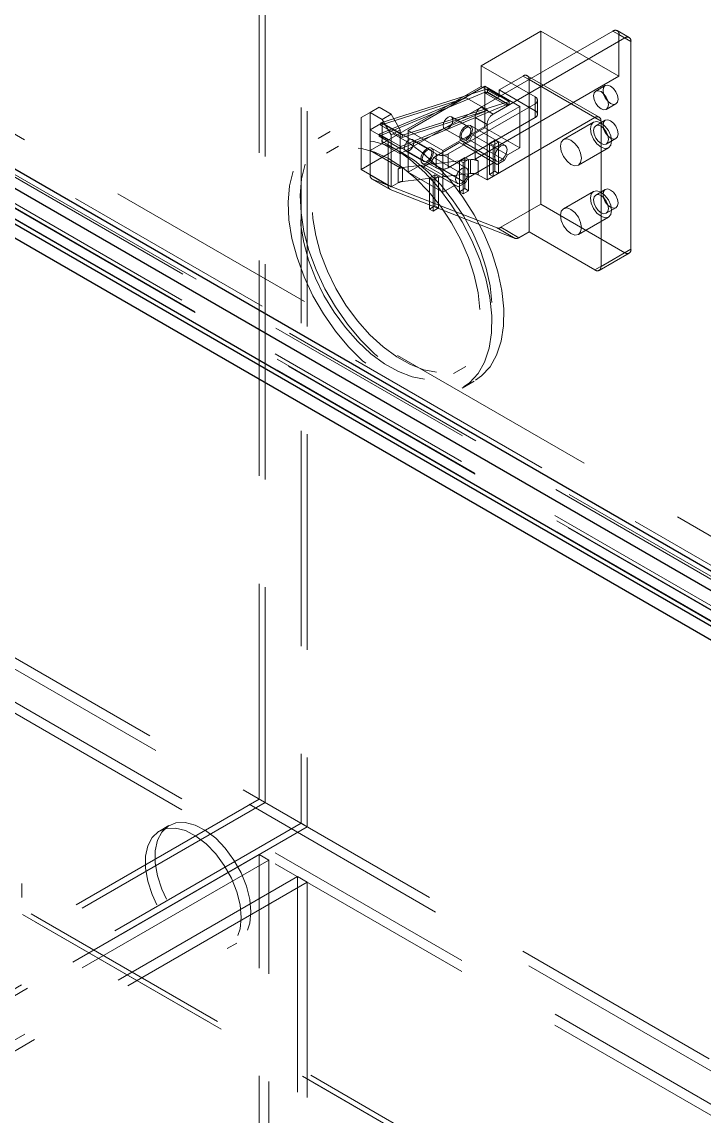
# Model space of a CAD drawing. Header units: millimetres. Extents: x 108 to 5832, y 144 to 4056.
# Drawn here: x 4700.3 to 4780.8, y 2851.5 to 2980.5 of the extents above; entities that cross this region are included whole.
import ezdxf

# ---------------------------------------------------------------- set-up
doc = ezdxf.new("R2010")
doc.units = ezdxf.units.MM
doc.header["$LTSCALE"] = 20
doc.linetypes.add('HIDDEN', pattern=[1.905, 1.27, -0.635])

msp = doc.modelspace()

# ---------------------------------------------------------------- linework, layer by layer
at = {"color": 1, "linetype": 'HIDDEN', "lineweight": 18}
for p, q in [((5316.36, 2519.71), (4135.49, 3201.41)), ((5317.36, 2519.81), (4136.49, 3201.51)), ((5317.77, 2518.89), (4136.91, 3200.59)), ((5214.25, 2665.06), (4302.79, 3191.24)), ((4302.93, 3191.48), (5214.4, 2665.31)), ((4302.79, 3187.65), (5214.25, 2661.47)), ((4302.83, 3187.56), (5214.3, 2661.38)), ((5214.4, 2661.39), (4302.93, 3187.57)), ((5214.4, 2660.08), (4302.23, 3186.67)), ((4363.46, 3099.54), (5280.16, 2570.34)), ((4364.17, 3097.82), (5280.16, 2569.03)), ((5280.16, 2563.81), (4363.46, 3093)), ((5280.16, 2565.11), (4364.17, 3093.9)), ((4728.33, 2888.9), (4728.33, 3011.38)), ((4729.04, 2888.49), (4729.04, 3010.98)), ((4733.28, 3008.53), (4733.28, 2886.05)), ((4733.99, 3008.12), (4733.99, 2885.64)), ((4678.66, 2979.32), (4851.19, 2879.72)), ((4761.56, 2979.46), (4754.49, 2975.38)), ((4770.05, 2979.46), (4754.49, 2970.48)), ((4761.56, 2979.46), (4770.76, 2974.15)), ((4761.56, 2979.46), (4761.56, 2959.05)), ((4771.46, 2978.65), (4770.05, 2979.46)), ((4771.96, 2978.69), (4770.55, 2979.51)), ((4673.68, 2978.77), (4849.1, 2877.5)), ((4755.91, 2969.66), (4771.46, 2978.65)), ((4770.76, 2979.05), (4772.17, 2978.24)), ((4770.76, 2974.15), (4770.76, 2979.05)), ((4772.17, 2978.24), (4772.17, 2953.74)), ((4760.86, 2971.7), (4754.49, 2975.38)), ((4754.49, 2972.93), (4754.49, 2975.38)), ((4770.76, 2974.15), (4753.79, 2964.36)), ((4759.44, 2974.15), (4756.61, 2972.52)), ((4759.44, 2974.15), (4767.93, 2969.26)), ((4768.43, 2969.3), (4759.94, 2974.2)), ((4754.49, 2972.93), (4742.83, 2966.19)), ((4745.9, 2967.72), (4754.95, 2972.95)), ((4756.61, 2971.7), (4754.49, 2972.93)), ((4754.95, 2972.95), (4759.05, 2970.58)), ((4754.95, 2972.95), (4754.95, 2968.05)), ((4760.15, 2955.78), (4760.15, 2973.75)), ((4768.64, 2968.85), (4760.15, 2973.75)), ((4769.14, 2973.03), (4768.01, 2972.38)), ((4755.06, 2972.31), (4742.46, 2967.05)), ((4742.49, 2967.31), (4752.75, 2971.59)), ((4752.75, 2971.59), (4742.64, 2968.38)), ((4742.68, 2968.64), (4755.27, 2972.64)), ((4756.61, 2971.7), (4744.95, 2964.97)), ((4755.3, 2970.12), (4752.75, 2971.59)), ((4755.06, 2972.11), (4755.06, 2972.31)), ((4755.06, 2972.31), (4757.6, 2970.84)), ((4755.27, 2972.24), (4755.06, 2972.11)), ((4755.06, 2972.11), (4757.6, 2970.64)), ((4755.27, 2972.64), (4757.82, 2971.17)), ((4755.27, 2972.64), (4755.27, 2972.24)), ((4755.27, 2972.24), (4757.82, 2970.77)), ((4756.61, 2971.7), (4756.61, 2972.52)), ((4760.86, 2970.07), (4756.61, 2972.52)), ((4760.86, 2970.07), (4760.86, 2971.7)), ((4851.19, 2871.55), (4678.66, 2971.16)), ((4742.47, 2970.48), (4741.41, 2969.87)), ((4741.41, 2969.87), (4742.47, 2970.48)), ((4743.89, 2969.66), (4742.47, 2970.48)), ((4757.6, 2970.84), (4745.01, 2965.58)), ((4745.04, 2965.84), (4755.3, 2970.12)), ((4755.3, 2970.12), (4745.18, 2966.91)), ((4745.23, 2967.17), (4757.82, 2971.17)), ((4750, 2965.36), (4759.05, 2970.58)), ((4750.6, 2964.97), (4760.86, 2970.89)), ((4754.49, 2970.48), (4755.91, 2969.66)), ((4757.6, 2970.64), (4757.6, 2970.84)), ((4757.82, 2970.77), (4757.6, 2970.64)), ((4757.82, 2971.17), (4757.82, 2970.77)), ((4759.05, 2970.58), (4759.05, 2965.68)), ((4760.86, 2970.89), (4760.86, 2969.26)), ((4761.15, 2969.66), (4761.15, 2971.3)), ((4769.26, 2970.21), (4770.39, 2970.87)), ((4741.41, 2969.87), (4740.35, 2969.26)), ((4740.35, 2969.26), (4741.41, 2969.87)), ((4740.35, 2969.26), (4740.35, 2963.13)), ((4741.41, 2969.87), (4742.83, 2969.05)), ((4741.41, 2969.87), (4741.41, 2965.38)), ((4742.83, 2969.05), (4743.89, 2969.66)), ((4743.89, 2967.22), (4742.83, 2969.05)), ((4743.89, 2969.66), (4744.95, 2967.83)), ((4750.6, 2963.34), (4760.86, 2969.26)), ((4753.13, 2968.11), (4751, 2969.34)), ((4755.2, 2968.44), (4753.79, 2969.26)), ((4753.79, 2964.36), (4753.79, 2969.26)), ((4767.93, 2969.26), (4755.2, 2961.91)), ((4769.14, 2968.95), (4768.01, 2968.3)), ((4768.64, 2951.7), (4768.64, 2968.85)), ((4736.68, 2967.62), (4735.27, 2966.8)), ((4742.83, 2968.64), (4741.41, 2967.83)), ((4743.53, 2966.6), (4741.41, 2967.83)), ((4742.64, 2968.38), (4742.68, 2968.64)), ((4742.64, 2968.38), (4745.18, 2966.91)), ((4742.68, 2968.64), (4745.23, 2967.17)), ((4742.83, 2968.64), (4749.19, 2964.97)), ((4742.83, 2966.19), (4742.83, 2968.64)), ((4744.95, 2967.83), (4743.89, 2967.22)), ((4744.95, 2967.83), (4744.95, 2963.34)), ((4745.9, 2962.83), (4745.9, 2967.72)), ((4745.9, 2967.72), (4750, 2965.36)), ((4750.2, 2967.95), (4752.33, 2966.73)), ((4757.35, 2965.96), (4753.25, 2968.33)), ((4754.95, 2968.05), (4753.5, 2967.21)), ((4754.95, 2968.05), (4759.05, 2965.68)), ((4755.2, 2961.91), (4755.2, 2968.44)), ((4767.76, 2968.73), (4764.22, 2966.69)), ((4741.41, 2965.38), (4743.53, 2966.6)), ((4742.46, 2967.05), (4742.49, 2967.31)), ((4742.46, 2967.05), (4745.01, 2965.58)), ((4742.49, 2967.31), (4745.04, 2965.84)), ((4743.53, 2966.6), (4743.53, 2964.97)), ((4743.89, 2967.22), (4743.89, 2961.09)), ((4745.18, 2966.91), (4745.23, 2967.17)), ((4748.53, 2965.46), (4746.41, 2966.68)), ((4751.95, 2966.32), (4748.91, 2964.56)), ((4756.05, 2963.95), (4751.95, 2966.32)), ((4752.3, 2966.11), (4751.95, 2966.32)), ((4752.2, 2966.51), (4756.3, 2964.14)), ((4753.15, 2966.6), (4752.3, 2966.11)), ((4753.5, 2967.21), (4753.15, 2966.6)), ((4757.25, 2964.23), (4753.15, 2966.6)), ((4757.6, 2964.85), (4753.5, 2967.21)), ((4755.48, 2966.23), (4756.12, 2966.6)), ((4755.48, 2962.56), (4755.48, 2966.23)), ((4755.48, 2966.23), (4755.91, 2965.99)), ((4755.91, 2965.99), (4756.54, 2966.36)), ((4756.12, 2966.6), (4756.12, 2962.93)), ((4756.12, 2966.6), (4756.54, 2966.36)), ((4756.54, 2966.36), (4756.54, 2962.68)), ((4769.26, 2966.13), (4770.39, 2966.78)), ((4737.68, 2965.88), (4736.27, 2965.07)), ((4743.53, 2964.97), (4740.35, 2963.13)), ((4744.95, 2963.34), (4741.41, 2965.38)), ((4741.41, 2965.38), (4741.41, 2962.49)), ((4742.83, 2966.19), (4744.95, 2964.97)), ((4744.95, 2965.79), (4743.53, 2964.97)), ((4743.53, 2961.27), (4743.53, 2964.97)), ((4744.95, 2965.79), (4749.19, 2963.34)), ((4745.01, 2965.58), (4745.04, 2965.84)), ((4745.61, 2965.3), (4747.73, 2964.07)), ((4752.76, 2963.31), (4748.65, 2965.67)), ((4749.19, 2964.97), (4749.19, 2963.34)), ((4750, 2960.46), (4750, 2965.36)), ((4750.6, 2963.34), (4750.6, 2964.97)), ((4756.4, 2963.74), (4752.3, 2966.11)), ((4755.91, 2962.31), (4755.91, 2965.99)), ((4759.05, 2965.68), (4757.6, 2964.85)), ((4765.97, 2963.66), (4769.51, 2965.7)), ((4745.24, 2963.37), (4753.26, 2964.3)), ((4747.35, 2963.66), (4745.9, 2962.83)), ((4751.45, 2961.29), (4747.35, 2963.66)), ((4747.7, 2963.46), (4747.35, 2963.66)), ((4747.6, 2963.86), (4751.71, 2961.49)), ((4748.55, 2963.95), (4747.7, 2963.46)), ((4748.91, 2964.56), (4748.55, 2963.95)), ((4752.65, 2961.58), (4748.55, 2963.95)), ((4753.01, 2962.19), (4748.91, 2964.56)), ((4751.95, 2964.19), (4752.58, 2964.56)), ((4751.95, 2960.52), (4751.95, 2964.19)), ((4751.95, 2964.19), (4752.37, 2963.95)), ((4752.37, 2963.95), (4753.01, 2964.32)), ((4752.37, 2960.27), (4752.37, 2963.95)), ((4752.58, 2964.56), (4752.58, 2960.89)), ((4752.58, 2964.56), (4753.01, 2964.32)), ((4753.01, 2964.32), (4753.01, 2960.64)), ((4756.05, 2963.95), (4753.01, 2962.19)), ((4753.26, 2962.66), (4753.26, 2964.3)), ((4753.79, 2964.36), (4754.16, 2964.14)), ((4754.16, 2964.14), (4754.16, 2962.51)), ((4756.4, 2963.74), (4756.05, 2963.95)), ((4757.25, 2964.23), (4756.4, 2963.74)), ((4757.6, 2964.85), (4757.25, 2964.23)), ((4740.35, 2963.13), (4743.89, 2961.09)), ((4741.41, 2962.49), (4743.53, 2961.27)), ((4744.73, 2963.21), (4744.95, 2963.34)), ((4744.73, 2961.58), (4744.73, 2963.21)), ((4745.24, 2963.37), (4745.24, 2961.74)), ((4753.26, 2962.66), (4745.24, 2961.74)), ((4745.9, 2962.83), (4750, 2960.46)), ((4751.81, 2961.09), (4747.7, 2963.46)), ((4748.41, 2962.15), (4749.05, 2962.52)), ((4749.05, 2962.52), (4749.05, 2958.84)), ((4749.05, 2962.52), (4749.47, 2962.27)), ((4755.2, 2961.91), (4754.16, 2962.51)), ((4756.12, 2962.93), (4755.48, 2962.56)), ((4755.48, 2962.56), (4755.91, 2962.31)), ((4756.54, 2962.68), (4755.91, 2962.31)), ((4756.12, 2962.93), (4756.54, 2962.68)), ((4741.62, 2962.03), (4743.74, 2960.81)), ((4743.79, 2960.79), (4741.66, 2962.01)), ((4756.38, 2956.25), (4741.66, 2962.01)), ((4744.73, 2961.58), (4743.89, 2961.09)), ((4748.41, 2958.48), (4748.41, 2962.15)), ((4748.41, 2962.15), (4748.84, 2961.91)), ((4748.84, 2961.91), (4749.47, 2962.27)), ((4748.84, 2958.23), (4748.84, 2961.91)), ((4749.47, 2962.27), (4749.47, 2958.6)), ((4751.45, 2961.29), (4750, 2960.46)), ((4751.81, 2961.09), (4751.45, 2961.29)), ((4752.65, 2961.58), (4751.81, 2961.09)), ((4753.01, 2962.19), (4752.65, 2961.58)), ((4758.5, 2955.02), (4743.79, 2960.79)), ((4752.58, 2960.89), (4751.95, 2960.52)), ((4751.95, 2960.52), (4752.37, 2960.27)), ((4753.01, 2960.64), (4752.37, 2960.27)), ((4752.58, 2960.89), (4753.01, 2960.64)), ((4767.76, 2960.56), (4764.22, 2958.52)), ((4769.14, 2960.78), (4768.01, 2960.13)), ((4749.05, 2958.84), (4748.41, 2958.48)), ((4749.47, 2958.6), (4748.84, 2958.23)), ((4749.05, 2958.84), (4749.47, 2958.6)), ((4761.56, 2959.05), (4756.84, 2956.32)), ((4761.56, 2959.05), (4771.46, 2953.33)), ((4769.26, 2957.97), (4770.39, 2958.62)), ((4748.41, 2958.48), (4748.84, 2958.23)), ((4765.97, 2955.49), (4769.51, 2957.53)), ((4756.38, 2956.25), (4758.5, 2955.02)), ((4758.96, 2955.09), (4756.84, 2956.32)), ((4758.96, 2955.09), (4760.15, 2955.78)), ((4760.15, 2955.78), (4767.93, 2951.29)), ((4771.46, 2953.33), (4767.93, 2951.29)), ((4768.64, 2951.7), (4772.17, 2953.74)), ((4768.43, 2951.24), (4771.96, 2953.28)), ((4751.26, 2939.09), (4752.68, 2939.9)), ((4752.26, 2937.35), (4753.68, 2938.17)), ((4673.74, 2857.39), (4728.33, 2888.9)), ((4728.33, 2888.9), (4729.04, 2888.49)), ((4674.45, 2856.98), (4729.04, 2888.49)), ((4733.28, 2886.05), (4678.69, 2854.53)), ((4733.99, 2885.64), (4679.4, 2854.12)), ((4717.68, 2885.79), (4716.55, 2885.13)), ((4733.99, 2885.64), (4733.28, 2886.05)), ((4728.33, 2882.37), (4674.17, 2851.1)), ((4728.33, 2882.37), (4729.46, 2881.72)), ((4728.33, 2754.66), (4728.33, 2882.37)), ((4729.46, 2881.72), (4675.3, 2850.45)), ((4729.46, 2754.01), (4729.46, 2881.72)), ((4678.69, 2848.49), (4732.86, 2879.76)), ((4679.82, 2847.84), (4733.99, 2879.11)), ((4700.35, 2877.31), (4700.35, 2878.94)), ((4733.99, 2879.11), (4732.86, 2879.76)), ((4732.86, 2879.76), (4732.86, 2752.05)), ((4733.99, 2879.11), (4733.99, 2751.4)), ((4724.55, 2871.28), (4725.68, 2871.93))]:
    msp.add_line(p, q, dxfattribs=at)
at = {"color": 7, "linetype": 'Continuous', "lineweight": 25}
for p, q in [((4300.95, 3190.99), (5213.12, 2664.41)), ((4300.95, 3187.4), (5213.12, 2660.82)), ((4301.33, 3186.58), (5213.5, 2659.99)), ((4675.12, 2977.28), (4847.65, 2877.68)), ((4847.65, 2869.51), (4675.12, 2969.11))]:
    msp.add_line(p, q, dxfattribs=at)
at = {"color": 1, "linetype": 'HIDDEN', "lineweight": 18, "flags": 128}
for points in [[(4770.65, 2971.44), (4770.58, 2971.87), (4770.39, 2972.31), (4770.1, 2972.7), (4769.77, 2972.97), (4769.43, 2973.09), (4769.14, 2973.03), (4768.95, 2972.81), (4768.88, 2972.46), (4768.95, 2972.03), (4769.14, 2971.59), (4769.43, 2971.2), (4769.77, 2970.93), (4770.1, 2970.81), (4770.39, 2970.87), (4770.58, 2971.09), (4770.65, 2971.44)], [(4769.52, 2970.79), (4769.45, 2971.22), (4769.26, 2971.66), (4768.97, 2972.04), (4768.64, 2972.32), (4768.3, 2972.43), (4768.01, 2972.38), (4767.82, 2972.16), (4767.75, 2971.81), (4767.82, 2971.38), (4768.01, 2970.93), (4768.3, 2970.55), (4768.64, 2970.28), (4768.97, 2970.16), (4769.26, 2970.21), (4769.45, 2970.43), (4769.52, 2970.79)], [(4750.04, 2968.32), (4750.08, 2968.59), (4750.2, 2968.87), (4750.39, 2969.12), (4750.6, 2969.3), (4750.82, 2969.37), (4751, 2969.34), (4751.13, 2969.19), (4751.17, 2968.97), (4751.13, 2968.69), (4751, 2968.41), (4750.82, 2968.16), (4750.6, 2967.99), (4750.39, 2967.91), (4750.2, 2967.95), (4750.08, 2968.09), (4750.04, 2968.32)], [(4769.87, 2966.5), (4769.78, 2967.1), (4769.51, 2967.72), (4769.11, 2968.26), (4768.64, 2968.64), (4768.16, 2968.81), (4767.76, 2968.73), (4767.49, 2968.42), (4767.4, 2967.93), (4767.49, 2967.33), (4767.76, 2966.71), (4768.16, 2966.17), (4768.64, 2965.78), (4769.11, 2965.62), (4769.51, 2965.7), (4769.78, 2966.01), (4769.87, 2966.5)], [(4770.65, 2967.36), (4770.58, 2967.79), (4770.39, 2968.23), (4770.1, 2968.61), (4769.77, 2968.89), (4769.43, 2969), (4769.14, 2968.95), (4768.95, 2968.73), (4768.88, 2968.38), (4768.95, 2967.95), (4769.14, 2967.51), (4769.43, 2967.12), (4769.77, 2966.85), (4770.1, 2966.73), (4770.39, 2966.78), (4770.58, 2967), (4770.65, 2967.36)], [(4755.77, 2945.9), (4755.54, 2948.04), (4755.07, 2950.27), (4754.36, 2952.53), (4753.41, 2954.78), (4752.27, 2956.98), (4750.94, 2959.07), (4749.46, 2961.01), (4747.86, 2962.77), (4746.17, 2964.29), (4744.43, 2965.55), (4742.67, 2966.53), (4740.94, 2967.2), (4739.27, 2967.55), (4737.7, 2967.56), (4736.25, 2967.25), (4734.96, 2966.61), (4733.86, 2965.67), (4732.98, 2964.43), (4732.32, 2962.93), (4731.91, 2961.2), (4731.75, 2959.27), (4731.84, 2957.2), (4732.19, 2955.01), (4732.79, 2952.76), (4733.62, 2950.49), (4734.66, 2948.26), (4735.9, 2946.11), (4737.31, 2944.09), (4738.86, 2942.24), (4740.51, 2940.59), (4742.23, 2939.2), (4743.98, 2938.07), (4745.73, 2937.25), (4747.43, 2936.74), (4749.06, 2936.56), (4750.58, 2936.71), (4751.94, 2937.18), (4753.14, 2937.98), (4754.14, 2939.07), (4754.91, 2940.44), (4755.45, 2942.06), (4755.73, 2943.89), (4755.77, 2945.9)], [(4757.18, 2946.72), (4756.96, 2948.86), (4756.48, 2951.08), (4755.77, 2953.35), (4754.83, 2955.6), (4753.68, 2957.8), (4752.35, 2959.89), (4750.87, 2961.83), (4749.27, 2963.58), (4747.58, 2965.11), (4745.84, 2966.37), (4744.09, 2967.35), (4742.36, 2968.02), (4740.68, 2968.36), (4739.11, 2968.38), (4737.66, 2968.07), (4736.38, 2967.43), (4735.28, 2966.48), (4734.39, 2965.25), (4733.73, 2963.75), (4733.32, 2962.02), (4733.16, 2960.09), (4733.26, 2958.01), (4733.6, 2955.82), (4734.2, 2953.57), (4735.03, 2951.31), (4736.08, 2949.08), (4737.32, 2946.93), (4738.73, 2944.91), (4740.27, 2943.05), (4741.92, 2941.41), (4743.64, 2940.01), (4745.39, 2938.89), (4747.14, 2938.06), (4748.85, 2937.56), (4750.47, 2937.37), (4751.99, 2937.52), (4753.36, 2938), (4754.55, 2938.79), (4755.55, 2939.89), (4756.32, 2941.26), (4756.86, 2942.88), (4757.15, 2944.71), (4757.18, 2946.72)], [(4751.98, 2966.99), (4752.04, 2967.35), (4752.2, 2967.72), (4752.44, 2968.05), (4752.73, 2968.28), (4753.01, 2968.37), (4753.25, 2968.33), (4753.41, 2968.14), (4753.47, 2967.85), (4753.41, 2967.49), (4753.25, 2967.11), (4753.01, 2966.79), (4752.73, 2966.56), (4752.44, 2966.46), (4752.2, 2966.51), (4752.04, 2966.69), (4751.98, 2966.99)], [(4753.29, 2967.74), (4753.25, 2967.97), (4753.13, 2968.11), (4752.94, 2968.15), (4752.73, 2968.07), (4752.51, 2967.9), (4752.33, 2967.65), (4752.2, 2967.37), (4752.16, 2967.09), (4752.2, 2966.87), (4752.33, 2966.73), (4752.51, 2966.69), (4752.73, 2966.76), (4752.94, 2966.94), (4753.13, 2967.19), (4753.25, 2967.47), (4753.29, 2967.74)], [(4769.52, 2966.7), (4769.45, 2967.13), (4769.26, 2967.57), (4768.97, 2967.96), (4768.64, 2968.23), (4768.3, 2968.35), (4768.01, 2968.3), (4767.82, 2968.08), (4767.75, 2967.72), (4767.82, 2967.29), (4768.01, 2966.85), (4768.3, 2966.47), (4768.64, 2966.19), (4768.97, 2966.07), (4769.26, 2966.13), (4769.45, 2966.35), (4769.52, 2966.7)], [(4755.77, 2947.44), (4755.56, 2949.43), (4755.1, 2951.49), (4754.41, 2953.58), (4753.51, 2955.66), (4752.41, 2957.68), (4751.14, 2959.58), (4749.73, 2961.33), (4748.22, 2962.87), (4746.63, 2964.19), (4745.01, 2965.24), (4743.39, 2966), (4741.82, 2966.45), (4740.32, 2966.59), (4738.94, 2966.4), (4737.7, 2965.9), (4736.64, 2965.09), (4735.78, 2964), (4735.14, 2962.64), (4734.74, 2961.06), (4734.57, 2959.29), (4734.66, 2957.36), (4735, 2955.34), (4735.57, 2953.25), (4736.37, 2951.16), (4737.37, 2949.1), (4738.56, 2947.14), (4739.91, 2945.31), (4741.37, 2943.66), (4742.93, 2942.22), (4744.54, 2941.04), (4746.16, 2940.13), (4747.76, 2939.52), (4749.3, 2939.23), (4750.74, 2939.25), (4752.06, 2939.6), (4753.21, 2940.26), (4754.17, 2941.21), (4754.93, 2942.44), (4755.45, 2943.91), (4755.73, 2945.59), (4755.77, 2947.44)], [(4745.44, 2965.66), (4745.49, 2965.94), (4745.61, 2966.22), (4745.79, 2966.47), (4746.01, 2966.64), (4746.22, 2966.72), (4746.41, 2966.68), (4746.53, 2966.54), (4746.57, 2966.32), (4746.53, 2966.04), (4746.41, 2965.76), (4746.22, 2965.51), (4746.01, 2965.34), (4745.79, 2965.26), (4745.61, 2965.3), (4745.49, 2965.44), (4745.44, 2965.66)], [(4766.34, 2964.46), (4766.24, 2965.06), (4765.97, 2965.68), (4765.57, 2966.22), (4765.1, 2966.6), (4764.63, 2966.77), (4764.22, 2966.69), (4763.96, 2966.38), (4763.86, 2965.89), (4763.96, 2965.29), (4764.22, 2964.67), (4764.63, 2964.13), (4765.1, 2963.74), (4765.57, 2963.58), (4765.97, 2963.66), (4766.24, 2963.97), (4766.34, 2964.46)], [(4754.36, 2946.63), (4754.14, 2948.61), (4753.69, 2950.67), (4753, 2952.77), (4752.1, 2954.85), (4751, 2956.86), (4749.73, 2958.76), (4748.32, 2960.51), (4746.8, 2962.06), (4745.21, 2963.37), (4743.59, 2964.42), (4741.98, 2965.18), (4740.4, 2965.63), (4738.91, 2965.77), (4737.52, 2965.58), (4736.29, 2965.08), (4735.23, 2964.27), (4734.37, 2963.18), (4733.73, 2961.83), (4733.32, 2960.24), (4733.16, 2958.47), (4733.25, 2956.55), (4733.58, 2954.52), (4734.16, 2952.43), (4734.96, 2950.34), (4735.96, 2948.29), (4737.15, 2946.32), (4738.49, 2944.49), (4739.96, 2942.84), (4741.51, 2941.41), (4743.12, 2940.22), (4744.75, 2939.31), (4746.35, 2938.71), (4747.89, 2938.41), (4749.33, 2938.44), (4750.64, 2938.78), (4751.8, 2939.44), (4752.76, 2940.39), (4753.51, 2941.62), (4754.04, 2943.09), (4754.32, 2944.77), (4754.36, 2946.63)], [(4747.39, 2964.34), (4747.44, 2964.7), (4747.6, 2965.07), (4747.85, 2965.39), (4748.13, 2965.62), (4748.41, 2965.72), (4748.65, 2965.67), (4748.82, 2965.49), (4748.87, 2965.19), (4748.82, 2964.83), (4748.65, 2964.46), (4748.41, 2964.14), (4748.13, 2963.91), (4747.85, 2963.81), (4747.6, 2963.86), (4747.44, 2964.04), (4747.39, 2964.34)], [(4748.69, 2965.09), (4748.65, 2965.32), (4748.53, 2965.46), (4748.35, 2965.49), (4748.13, 2965.42), (4747.91, 2965.24), (4747.73, 2965), (4747.61, 2964.71), (4747.56, 2964.44), (4747.61, 2964.21), (4747.73, 2964.07), (4747.91, 2964.04), (4748.13, 2964.11), (4748.35, 2964.29), (4748.53, 2964.53), (4748.65, 2964.82), (4748.69, 2965.09)], [(4756.08, 2964.62), (4756.14, 2964.98), (4756.3, 2965.35), (4756.54, 2965.68), (4756.83, 2965.91), (4757.11, 2966.01), (4757.35, 2965.96), (4757.51, 2965.77), (4757.57, 2965.48), (4757.51, 2965.12), (4757.35, 2964.75), (4757.11, 2964.42), (4756.83, 2964.19), (4756.54, 2964.09), (4756.3, 2964.14), (4756.14, 2964.33), (4756.08, 2964.62)], [(4751.49, 2961.97), (4751.54, 2962.33), (4751.71, 2962.7), (4751.95, 2963.03), (4752.23, 2963.25), (4752.51, 2963.35), (4752.76, 2963.31), (4752.92, 2963.12), (4752.97, 2962.83), (4752.92, 2962.46), (4752.76, 2962.09), (4752.51, 2961.77), (4752.23, 2961.54), (4751.95, 2961.44), (4751.71, 2961.49), (4751.54, 2961.67), (4751.49, 2961.97)], [(4769.87, 2958.33), (4769.78, 2958.93), (4769.51, 2959.55), (4769.11, 2960.09), (4768.64, 2960.48), (4768.16, 2960.64), (4767.76, 2960.56), (4767.49, 2960.25), (4767.4, 2959.76), (4767.49, 2959.16), (4767.76, 2958.54), (4768.16, 2958), (4768.64, 2957.62), (4769.11, 2957.45), (4769.51, 2957.53), (4769.78, 2957.84), (4769.87, 2958.33)], [(4769.52, 2958.54), (4769.45, 2958.97), (4769.26, 2959.41), (4768.97, 2959.8), (4768.64, 2960.07), (4768.3, 2960.19), (4768.01, 2960.13), (4767.82, 2959.91), (4767.75, 2959.56), (4767.82, 2959.13), (4768.01, 2958.69), (4768.3, 2958.3), (4768.64, 2958.03), (4768.97, 2957.91), (4769.26, 2957.97), (4769.45, 2958.19), (4769.52, 2958.54)], [(4770.65, 2959.19), (4770.58, 2959.62), (4770.39, 2960.06), (4770.1, 2960.45), (4769.77, 2960.72), (4769.43, 2960.84), (4769.14, 2960.78), (4768.95, 2960.56), (4768.88, 2960.21), (4768.95, 2959.78), (4769.14, 2959.34), (4769.43, 2958.95), (4769.77, 2958.68), (4770.1, 2958.56), (4770.39, 2958.62), (4770.58, 2958.84), (4770.65, 2959.19)], [(4766.34, 2956.29), (4766.24, 2956.89), (4765.97, 2957.51), (4765.57, 2958.05), (4765.1, 2958.44), (4764.63, 2958.6), (4764.22, 2958.52), (4763.96, 2958.21), (4763.86, 2957.72), (4763.96, 2957.12), (4764.22, 2956.5), (4764.63, 2955.96), (4765.1, 2955.58), (4765.57, 2955.41), (4765.97, 2955.49), (4766.24, 2955.8), (4766.34, 2956.29)], [(4726.21, 2874.94), (4726.08, 2876.42), (4725.69, 2877.98), (4725.06, 2879.56), (4724.21, 2881.07), (4723.2, 2882.45), (4722.07, 2883.63), (4720.86, 2884.55), (4719.64, 2885.18), (4718.46, 2885.48), (4717.38, 2885.45), (4716.45, 2885.07), (4715.7, 2884.37), (4715.19, 2883.39), (4714.93, 2882.16), (4714.93, 2880.75), (4715.19, 2879.21), (4715.7, 2877.64), (4716.45, 2876.08), (4717.38, 2874.63), (4718.46, 2873.35), (4719.64, 2872.29), (4720.86, 2871.51), (4722.07, 2871.04), (4723.2, 2870.9), (4724.21, 2871.11), (4725.06, 2871.65), (4725.69, 2872.5), (4726.08, 2873.61), (4726.21, 2874.94)], [(4727.34, 2875.59), (4727.21, 2877.07), (4726.82, 2878.64), (4726.19, 2880.21), (4725.35, 2881.72), (4724.33, 2883.1), (4723.2, 2884.28), (4721.99, 2885.2), (4720.77, 2885.83), (4719.59, 2886.14), (4718.51, 2886.1), (4717.58, 2885.72), (4716.84, 2885.02), (4716.32, 2884.04), (4716.06, 2882.81), (4716.06, 2881.4), (4716.32, 2879.87), (4716.84, 2878.29), (4717.58, 2876.74), (4718.51, 2875.28), (4719.59, 2874), (4720.77, 2872.94), (4721.99, 2872.16), (4723.2, 2871.69), (4724.33, 2871.56), (4725.35, 2871.77), (4726.19, 2872.31), (4726.82, 2873.15), (4727.21, 2874.27), (4727.34, 2875.59)]]:
    msp.add_lwpolyline(points, dxfattribs=at)
at = {"color": 1, "linetype": 'HIDDEN', "lineweight": 18}
for centre, radius, start, end in [((4770.33, 2979.12), 0.437, 350.7883, 129.198), ((4771.74, 2978.31), 0.437, 350.7883, 129.198), ((4759.72, 2973.82), 0.437, 350.7887, 129.2094), ((4760.7, 2971.3), 0.437, 290.7756, 69.2185), ((4755.32, 2969.19), 1.54, 122.6093, 177.3917), ((4756.74, 2968.37), 1.54, 122.6093, 177.3917), ((4760.7, 2969.66), 0.437, 290.7756, 69.2185), ((4768.2, 2968.92), 0.437, 350.7887, 129.2094), ((4749.9, 2966.33), 1.54, 242.6089, 297.394), ((4753.46, 2962.79), 1.52, 62.5003, 97.6723), ((4741.88, 2962.43), 0.477, 173.1108, 242.4286), ((4745.38, 2962.04), 1.34, 95.6562, 118.6786), ((4749.9, 2964.7), 1.54, 242.6089, 297.394), ((4753.46, 2961.16), 1.52, 62.5003, 97.6723), ((4744.01, 2961.21), 0.477, 173.1108, 242.4286), ((4745.38, 2960.4), 1.34, 95.6562, 118.6786), ((4756.54, 2956.76), 0.535, 253.4376, 304.3949), ((4758.66, 2955.54), 0.535, 253.4376, 304.3949), ((4771.74, 2953.67), 0.437, 230.8038, 9.2188), ((4768.2, 2951.63), 0.437, 230.8038, 9.2188)]:
    msp.add_arc(centre, radius, start, end, dxfattribs=at)

doc.saveas('drawing.dxf')
